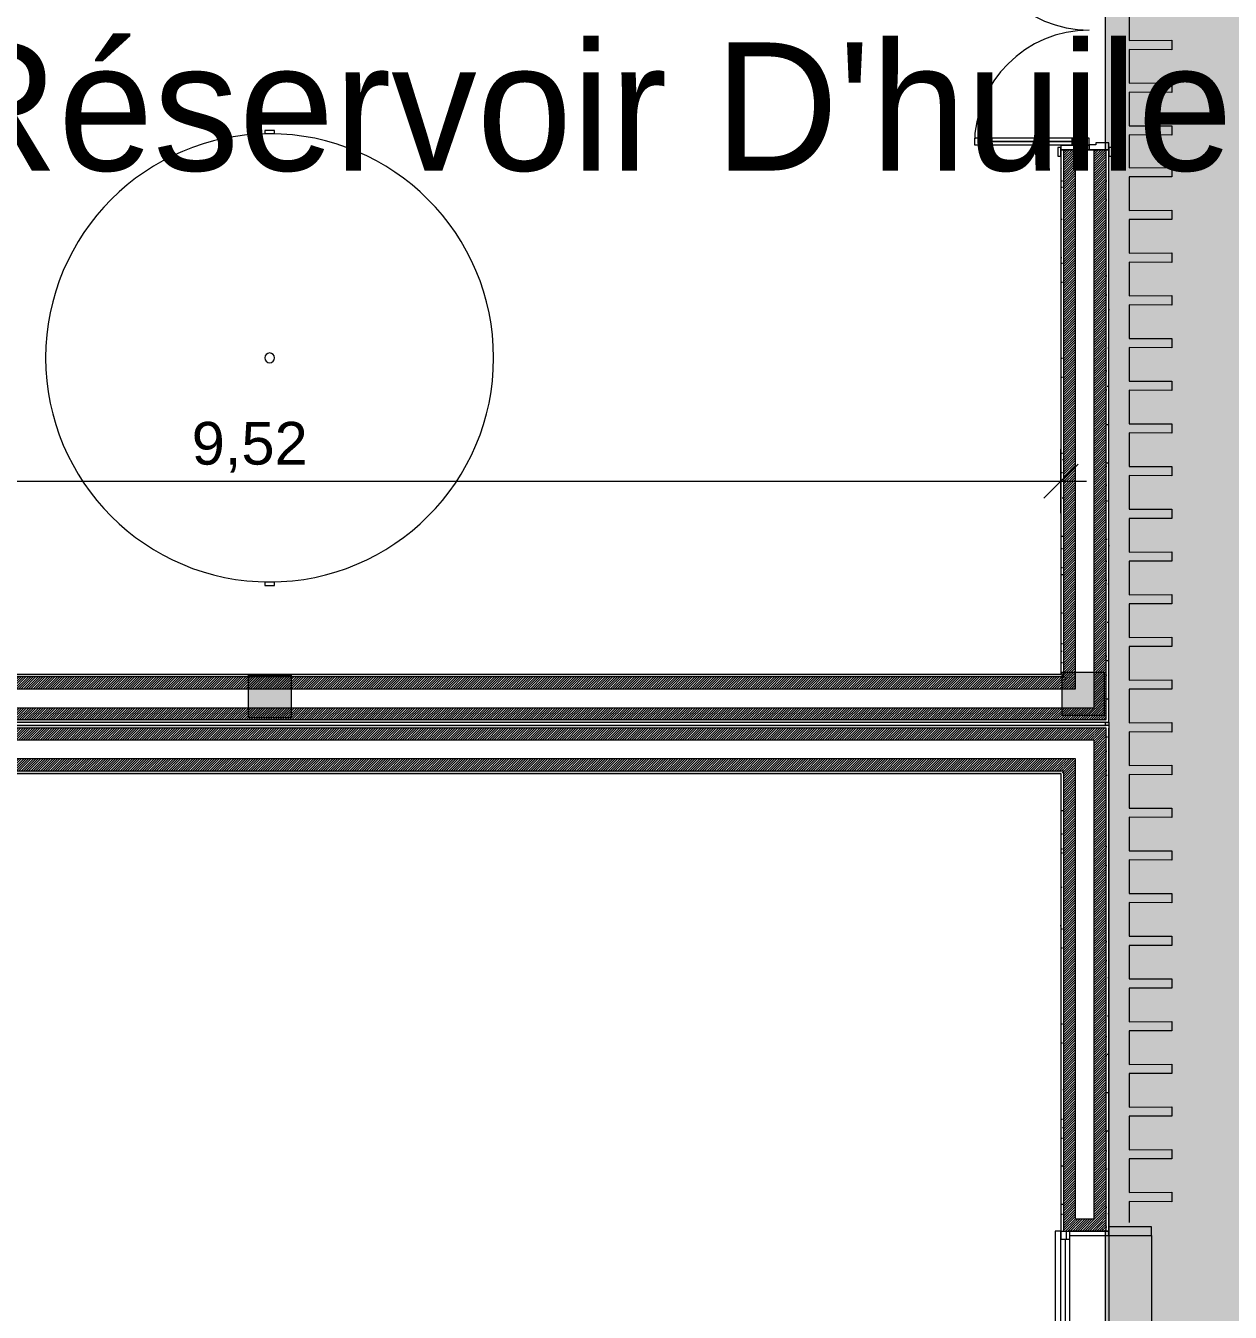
# Model space of a CAD drawing. Header units: millimetres. Extents: x -284281 to 1648660, y -821378 to -151356.
# Drawn here: x 189031 to 196087, y -234850 to -227318 of the extents above; entities that cross this region are included whole.
import ezdxf

# ---------------------------------------------------------------- set-up
doc = ezdxf.new("R2010")
doc.units = ezdxf.units.MM
doc.header["$MEASUREMENT"] = 0
doc.set_wipeout_variables(frame=1)
doc.linetypes.add('Traits', pattern=[282.222223, 141.111112, -141.111112])
doc.linetypes.add('Wipeout_Contour', pattern=[1000, 0, -1000])
for name, color, linetype in [('Cotations - 1_100', 7, 'Continuous'), ('Fenêtres ARCHICAD', 7, 'Continuous'), ('Hachure', 7, 'Continuous'), ('Nouveau_0', 7, 'Continuous'), ('Nouveau_Co-Structure', 7, 'Continuous'), ('Portes ARCHICAD', 7, 'Continuous'), ('Sols_ Dalles', 7, 'Continuous')]:
    doc.layers.add(name, color=color, linetype=linetype)
doc.styles.add('STYLE_GENERE_1', font='AGENCYR.TTF')
doc.styles.add('STYLE_GENERE_2', font='arial.ttf')
doc.dimstyles.new('STYLE_GENERE__1', dxfattribs={"dimtxt": 250, "dimasz": 190, "dimexe": 0.18, "dimexo": 0.0625, "dimgap": 0, "dimtad": 1, "dimtih": 1, "dimtoh": 1, "dimlfac": 0.001, "dimzin": 0, "dimdsep": 46, "dimtxsty": 'STYLE_GENERE_2', "dimblk": 'ARROWHEAD_6', "dimblk1": 'ARROWHEAD_6', "dimblk2": 'ARROWHEAD_6', "dimcen": 0.09, "dimse1": 1, "dimse2": 1, "dimclrd": 7, "dimclre": 7, "dimclrt": 7, "dimazin": 0, "dimtfac": 1, "dimtdec": 4, "dimtmove": 0, "dimatfit": 3, "dimfxl": 1, "dimtolj": 1, "dimtzin": 0, "dimarcsym": 0})
pattern_1 = [(45, (0, 175), (-55.68466, 55.68466), [0, -52.5, 0, -78.75]), (110, (175, 175), (74.000794, 26.934086), [0, -38.5, 0, -66.5])]
pattern_2 = [(45, (0, 0), (-7.0710678, 7.0710678), [])]

# ---------------------------------------------------------------- blocks, each defined once
blk = doc.blocks.new('Mur_9_1', base_point=(195375, -231395.6))
at = {"color": 254, "linetype": 'Wipeout_Contour', "lineweight": 0, "ltscale": 907382.488024}
blk.add_wipeout([(195095, -231115.6), (195110, -231130.6), (195110, -231115.6)], dxfattribs=at)
at = {"color": 254, "linetype": 'Wipeout_Contour', "lineweight": 0, "ltscale": 908502.800327}
blk.add_wipeout([(195360, -231380.6), (195375, -231395.6), (195375, -231380.6)], dxfattribs=at)
at = {"linetype": 'Continuous', "lineweight": 5, "true_color": 0x5f5f5f}
h = blk.add_hatch(dxfattribs=at)
h.set_pattern_fill('ENDUIT_0001', color=251, style=0, pattern_type=2)
h.set_pattern_definition(pattern_1)
h.paths.add_polyline_path([(195095, -231115.6), (195110, -231130.6), (195110, -231115.6)])
h = blk.add_hatch(dxfattribs=at)
h.set_pattern_fill('ENDUIT_0001', color=251, style=0, pattern_type=2)
h.set_pattern_definition(pattern_1)
h.paths.add_polyline_path([(195360, -231380.6), (195375, -231395.6), (195375, -231380.6)])
at = {"color": 254, "linetype": 'Wipeout_Contour', "lineweight": 0, "ltscale": 908319.8593}
blk.add_wipeout([(195290, -231310.6), (195360, -231380.6), (195360, -231310.6)], dxfattribs=at)
at = {"linetype": 'Continuous', "lineweight": 5, "true_color": 0x5f5f5f}
h = blk.add_hatch(dxfattribs=at)
h.set_pattern_fill('BRIQUES_TERRE_CUITE__INT_97', color=251, style=0, pattern_type=2)
h.set_pattern_definition(pattern_2)
h.paths.add_polyline_path([(195290, -231310.6), (195360, -231380.6), (195360, -231310.6)])
at = {"color": 254, "linetype": 'Wipeout_Contour', "lineweight": 0, "ltscale": 907936.999642}
blk.add_wipeout([(195180, -231200.6), (195290, -231310.6), (195290, -231200.6)], dxfattribs=at)
at = {"color": 254, "linetype": 'Wipeout_Contour', "lineweight": 0, "ltscale": 1198553.243984387}
blk.add_wipeout([(185311, -231395.6), (195360, -231395.6), (195360, -231380.6), (185311, -231380.6)], dxfattribs=at)
at = {"linetype": 'Continuous', "lineweight": 5, "true_color": 0x5f5f5f}
h = blk.add_hatch(dxfattribs=at)
h.set_pattern_fill('ENDUIT_0001', color=251, style=0, pattern_type=2)
h.set_pattern_definition(pattern_1)
h.paths.add_polyline_path([(185311, -231395.6), (195360, -231395.6), (195360, -231380.6), (185311, -231380.6)])
at = {"color": 254, "linetype": 'Wipeout_Contour', "lineweight": 0, "ltscale": 907558.889713}
blk.add_wipeout([(195110, -231130.6), (195180, -231200.6), (195180, -231130.6)], dxfattribs=at)
at = {"linetype": 'Continuous', "lineweight": 5, "true_color": 0x5f5f5f}
h = blk.add_hatch(dxfattribs=at)
h.set_pattern_fill('BRIQUES_TERRE_CUITE__INT_97', color=251, style=0, pattern_type=2)
h.set_pattern_definition(pattern_2)
h.paths.add_polyline_path([(195110, -231130.6), (195180, -231200.6), (195180, -231130.6)])
at = {"color": 254, "linetype": 'Wipeout_Contour', "lineweight": 0, "ltscale": 1198419.177412079}
blk.add_wipeout([(185381, -231380.6), (195290, -231380.6), (195290, -231310.6), (185381, -231310.6)], dxfattribs=at)
at = {"color": 254, "linetype": 'Wipeout_Contour', "lineweight": 0, "ltscale": 908505.993697}
blk.add_wipeout([(195360, -231395.6), (195375, -231395.6), (195360, -231380.6)], dxfattribs=at)
at = {"linetype": 'Continuous', "lineweight": 5, "true_color": 0x5f5f5f}
h = blk.add_hatch(dxfattribs=at)
h.set_pattern_fill('BRIQUES_TERRE_CUITE__INT_97', color=251, style=0, pattern_type=2)
h.set_pattern_definition(pattern_2)
h.paths.add_polyline_path([(185381, -231380.6), (195290, -231380.6), (195290, -231310.6), (185381, -231310.6)])
h = blk.add_hatch(dxfattribs=at)
h.set_pattern_fill('ENDUIT_0001', color=251, style=0, pattern_type=2)
h.set_pattern_definition(pattern_1)
h.paths.add_polyline_path([(195360, -231395.6), (195375, -231395.6), (195360, -231380.6)])
at = {"color": 254, "linetype": 'Wipeout_Contour', "lineweight": 0, "ltscale": 1197724.459748698}
blk.add_wipeout([(195095, -231115.6), (185576, -231115.6), (185576, -231130.6), (195095, -231130.6)], dxfattribs=at)
at = {"linetype": 'Continuous', "lineweight": 5, "true_color": 0x5f5f5f}
h = blk.add_hatch(dxfattribs=at)
h.set_pattern_fill('ENDUIT_0001', color=251, style=0, pattern_type=2)
h.set_pattern_definition(pattern_1)
h.paths.add_polyline_path([(195095, -231115.6), (185576, -231115.6), (185576, -231130.6), (195095, -231130.6)])
at = {"color": 254, "linetype": 'Wipeout_Contour', "lineweight": 0, "ltscale": 1198136.900638282}
blk.add_wipeout([(185491, -231310.6), (195180, -231310.6), (195180, -231200.6), (185491, -231200.6)], dxfattribs=at)
at = {"color": 254, "linetype": 'Wipeout_Contour', "lineweight": 0, "ltscale": 908329.596262}
blk.add_wipeout([(195290, -231380.6), (195360, -231380.6), (195290, -231310.6)], dxfattribs=at)
at = {"linetype": 'Continuous', "lineweight": 5, "true_color": 0x5f5f5f}
h = blk.add_hatch(dxfattribs=at)
h.set_pattern_fill('BRIQUES_TERRE_CUITE__INT_97', color=251, style=0, pattern_type=2)
h.set_pattern_definition(pattern_2)
h.paths.add_polyline_path([(195290, -231380.6), (195360, -231380.6), (195290, -231310.6)])
at = {"color": 7, "linetype": 'Continuous', "lineweight": 5}
for p, q in [((195360, -231380.6), (195360, -231310.6)), ((185381, -231380.6), (195290, -231380.6)), ((195290, -231380.6), (195360, -231380.6))]:
    blk.add_line(p, q, dxfattribs=at)
at = {"color": 7, "linetype": 'Continuous', "lineweight": 5, "flags": 128}
for points in [[(185311, -231395.6), (195375, -231395.6)], [(195375, -231395.6), (195375, -231380.6)]]:
    blk.add_lwpolyline(points, dxfattribs=at)
at = {"color": 254, "linetype": 'Wipeout_Contour', "lineweight": 0, "ltscale": 907385.683584}
blk.add_wipeout([(195095, -231130.6), (195110, -231130.6), (195095, -231115.6)], dxfattribs=at)
at = {"linetype": 'Continuous', "lineweight": 5, "true_color": 0x5f5f5f}
h = blk.add_hatch(dxfattribs=at)
h.set_pattern_fill('ENDUIT_0001', color=251, style=0, pattern_type=2)
h.set_pattern_definition(pattern_1)
h.paths.add_polyline_path([(195095, -231130.6), (195110, -231130.6), (195095, -231115.6)])
at = {"color": 254, "linetype": 'Wipeout_Contour', "lineweight": 0, "ltscale": 907951.500803}
blk.add_wipeout([(195180, -231310.6), (195290, -231310.6), (195180, -231200.6)], dxfattribs=at)
at = {"color": 7, "linetype": 'Continuous', "lineweight": 5}
for p, q in [((195290, -231310.6), (195290, -231200.6)), ((185491, -231310.6), (195180, -231310.6)), ((195180, -231310.6), (195290, -231310.6))]:
    blk.add_line(p, q, dxfattribs=at)
at = {"color": 254, "linetype": 'Wipeout_Contour', "lineweight": 0, "ltscale": 1197856.269206819}
blk.add_wipeout([(195110, -231130.6), (185561, -231130.6), (185561, -231200.6), (195110, -231200.6)], dxfattribs=at)
at = {"linetype": 'Continuous', "lineweight": 5, "true_color": 0x5f5f5f}
h = blk.add_hatch(dxfattribs=at)
h.set_pattern_fill('BRIQUES_TERRE_CUITE__INT_97', color=251, style=0, pattern_type=2)
h.set_pattern_definition(pattern_2)
h.paths.add_polyline_path([(195110, -231130.6), (185561, -231130.6), (185561, -231200.6), (195110, -231200.6)])
at = {"color": 254, "linetype": 'Wipeout_Contour', "lineweight": 0, "ltscale": 907568.633648}
blk.add_wipeout([(195110, -231200.6), (195180, -231200.6), (195110, -231130.6)], dxfattribs=at)
at = {"linetype": 'Continuous', "lineweight": 5, "true_color": 0x5f5f5f}
h = blk.add_hatch(dxfattribs=at)
h.set_pattern_fill('BRIQUES_TERRE_CUITE__INT_97', color=251, style=0, pattern_type=2)
h.set_pattern_definition(pattern_2)
h.paths.add_polyline_path([(195110, -231200.6), (195180, -231200.6), (195110, -231130.6)])
at = {"color": 7, "linetype": 'Continuous', "lineweight": 5}
for p, q in [((195110, -231130.6), (185576, -231130.6)), ((195110, -231130.6), (195110, -231115.6)), ((195180, -231200.6), (195180, -231130.6)), ((185561, -231200.6), (195110, -231200.6)), ((195110, -231200.6), (195180, -231200.6))]:
    blk.add_line(p, q, dxfattribs=at)
at = {"color": 7, "linetype": 'Continuous', "lineweight": 5, "flags": 128}
blk.add_lwpolyline([(195095, -231115.6), (185576, -231115.6)], dxfattribs=at)
blk = doc.blocks.new('Mur_11_1', base_point=(162860.7, -231415.6))
at = {"color": 254, "linetype": 'Wipeout_Contour', "lineweight": 0, "ltscale": 908595.255924}
blk.add_wipeout([(195360, -231430.6), (195375, -231430.6), (195375, -231415.6)], dxfattribs=at)
at = {"color": 254, "linetype": 'Wipeout_Contour', "lineweight": 0, "ltscale": 908690.590684}
blk.add_wipeout([(195095, -231695.6), (195110, -231695.6), (195110, -231680.6)], dxfattribs=at)
at = {"linetype": 'Continuous', "lineweight": 5, "true_color": 0x5f5f5f}
h = blk.add_hatch(dxfattribs=at)
h.set_pattern_fill('ENDUIT_0001', color=251, style=0, pattern_type=2)
h.set_pattern_definition(pattern_1)
h.paths.add_polyline_path([(195360, -231430.6), (195375, -231430.6), (195375, -231415.6)])
h = blk.add_hatch(dxfattribs=at)
h.set_pattern_fill('ENDUIT_0001', color=251, style=0, pattern_type=2)
h.set_pattern_definition(pattern_1)
h.paths.add_polyline_path([(195095, -231695.6), (195110, -231695.6), (195110, -231680.6)])
at = {"color": 254, "linetype": 'Wipeout_Contour', "lineweight": 0, "ltscale": 908649.212438}
blk.add_wipeout([(195290, -231500.6), (195360, -231500.6), (195360, -231430.6)], dxfattribs=at)
at = {"linetype": 'Continuous', "lineweight": 5, "true_color": 0x5f5f5f}
h = blk.add_hatch(dxfattribs=at)
h.set_pattern_fill('BRIQUES_TERRE_CUITE__INT_97', color=251, style=0, pattern_type=2)
h.set_pattern_definition(pattern_2)
h.paths.add_polyline_path([(195290, -231500.6), (195360, -231500.6), (195360, -231430.6)])
at = {"color": 254, "linetype": 'Wipeout_Contour', "lineweight": 0, "ltscale": 908573.998967}
blk.add_wipeout([(195360, -231415.6), (195360, -231430.6), (195375, -231415.6)], dxfattribs=at)
at = {"color": 254, "linetype": 'Wipeout_Contour', "lineweight": 0, "ltscale": 908709.70357}
blk.add_wipeout([(195180, -231610.6), (195290, -231610.6), (195290, -231500.6)], dxfattribs=at)
at = {"linetype": 'Continuous', "lineweight": 5, "true_color": 0x5f5f5f}
h = blk.add_hatch(dxfattribs=at)
h.set_pattern_fill('ENDUIT_0001', color=251, style=0, pattern_type=2)
h.set_pattern_definition(pattern_1)
h.paths.add_polyline_path([(195360, -231415.6), (195360, -231430.6), (195375, -231415.6)])
at = {"color": 254, "linetype": 'Wipeout_Contour', "lineweight": 0, "ltscale": 908713.965367}
blk.add_wipeout([(195110, -231680.6), (195180, -231680.6), (195180, -231610.6)], dxfattribs=at)
at = {"linetype": 'Continuous', "lineweight": 5, "true_color": 0x5f5f5f}
h = blk.add_hatch(dxfattribs=at)
h.set_pattern_fill('BRIQUES_TERRE_CUITE__INT_97', color=251, style=0, pattern_type=2)
h.set_pattern_definition(pattern_2)
h.paths.add_polyline_path([(195110, -231680.6), (195180, -231680.6), (195180, -231610.6)])
at = {"color": 254, "linetype": 'Wipeout_Contour', "lineweight": 0, "ltscale": 1188458.372454148}
blk.add_wipeout([(177034.7, -231430.6), (195360, -231430.6), (195360, -231415.6), (177034.7, -231415.6)], dxfattribs=at)
at = {"linetype": 'Continuous', "lineweight": 5, "true_color": 0x5f5f5f}
h = blk.add_hatch(dxfattribs=at)
h.set_pattern_fill('ENDUIT_0001', color=251, style=0, pattern_type=2)
h.set_pattern_definition(pattern_1)
h.paths.add_polyline_path([(177034.7, -231430.6), (195360, -231430.6), (195360, -231415.6), (177034.7, -231415.6)])
at = {"color": 254, "linetype": 'Wipeout_Contour', "lineweight": 0, "ltscale": 908669.334207}
blk.add_wipeout([(195095, -231695.6), (195110, -231680.6), (195095, -231680.6)], dxfattribs=at)
at = {"linetype": 'Continuous', "lineweight": 5, "true_color": 0x5f5f5f}
h = blk.add_hatch(dxfattribs=at)
h.set_pattern_fill('ENDUIT_0001', color=251, style=0, pattern_type=2)
h.set_pattern_definition(pattern_1)
h.paths.add_polyline_path([(195095, -231695.6), (195110, -231680.6), (195095, -231680.6)])
at = {"color": 254, "linetype": 'Wipeout_Contour', "lineweight": 0, "ltscale": 908550.451192}
blk.add_wipeout([(195290, -231500.6), (195360, -231430.6), (195290, -231430.6)], dxfattribs=at)
at = {"linetype": 'Continuous', "lineweight": 5, "true_color": 0x5f5f5f}
h = blk.add_hatch(dxfattribs=at)
h.set_pattern_fill('BRIQUES_TERRE_CUITE__INT_97', color=251, style=0, pattern_type=2)
h.set_pattern_definition(pattern_2)
h.paths.add_polyline_path([(195290, -231500.6), (195360, -231430.6), (195290, -231430.6)])
at = {"color": 7, "linetype": 'Continuous', "lineweight": 5}
blk.add_line((195360, -231500.6), (195360, -231430.6), dxfattribs=at)
at = {"color": 7, "linetype": 'Continuous', "lineweight": 5, "flags": 128}
blk.add_lwpolyline([(195375, -231415.6), (195375, -231430.6)], dxfattribs=at)
at = {"color": 254, "linetype": 'Wipeout_Contour', "lineweight": 0, "ltscale": 1188942.985097894}
blk.add_wipeout([(177034.7, -231680.6), (177034.7, -231695.6), (195095, -231695.6), (195095, -231680.6)], dxfattribs=at)
at = {"linetype": 'Continuous', "lineweight": 5, "true_color": 0x5f5f5f}
h = blk.add_hatch(dxfattribs=at)
h.set_pattern_fill('ENDUIT_0001', color=251, style=0, pattern_type=2)
h.set_pattern_definition(pattern_1)
h.paths.add_polyline_path([(177034.7, -231680.6), (177034.7, -231695.6), (195095, -231695.6), (195095, -231680.6)])
at = {"color": 254, "linetype": 'Wipeout_Contour', "lineweight": 0, "ltscale": 1188500.554110711}
blk.add_wipeout([(177034.7, -231500.6), (195290, -231500.6), (195290, -231430.6), (177034.7, -231430.6)], dxfattribs=at)
at = {"linetype": 'Continuous', "lineweight": 5, "true_color": 0x5f5f5f}
h = blk.add_hatch(dxfattribs=at)
h.set_pattern_fill('BRIQUES_TERRE_CUITE__INT_97', color=251, style=0, pattern_type=2)
h.set_pattern_definition(pattern_2)
h.paths.add_polyline_path([(177034.7, -231500.6), (195290, -231500.6), (195290, -231430.6), (177034.7, -231430.6)])
at = {"color": 7, "linetype": 'Continuous', "lineweight": 5}
for p, q in [((195290, -231430.6), (177034.7, -231430.6)), ((195360, -231430.6), (195290, -231430.6))]:
    blk.add_line(p, q, dxfattribs=at)
at = {"color": 7, "linetype": 'Continuous', "lineweight": 5, "flags": 128}
blk.add_lwpolyline([(195375, -231415.6), (177034.7, -231415.6)], dxfattribs=at)
at = {"color": 254, "linetype": 'Wipeout_Contour', "lineweight": 0, "ltscale": 908554.580435}
blk.add_wipeout([(195180, -231610.6), (195290, -231500.6), (195180, -231500.6)], dxfattribs=at)
at = {"color": 7, "linetype": 'Continuous', "lineweight": 5}
blk.add_line((195290, -231610.6), (195290, -231500.6), dxfattribs=at)
at = {"color": 254, "linetype": 'Wipeout_Contour', "lineweight": 0, "ltscale": 1188639.318006501}
blk.add_wipeout([(177034.7, -231610.6), (195180, -231610.6), (195180, -231500.6), (177034.7, -231500.6)], dxfattribs=at)
at = {"color": 7, "linetype": 'Continuous', "lineweight": 5}
for p, q in [((195180, -231500.6), (177034.7, -231500.6)), ((195290, -231500.6), (195180, -231500.6))]:
    blk.add_line(p, q, dxfattribs=at)
at = {"color": 254, "linetype": 'Wipeout_Contour', "lineweight": 0, "ltscale": 908615.209971}
blk.add_wipeout([(195110, -231680.6), (195180, -231610.6), (195110, -231610.6)], dxfattribs=at)
at = {"linetype": 'Continuous', "lineweight": 5, "true_color": 0x5f5f5f}
h = blk.add_hatch(dxfattribs=at)
h.set_pattern_fill('BRIQUES_TERRE_CUITE__INT_97', color=251, style=0, pattern_type=2)
h.set_pattern_definition(pattern_2)
h.paths.add_polyline_path([(195110, -231680.6), (195180, -231610.6), (195110, -231610.6)])
at = {"color": 7, "linetype": 'Continuous', "lineweight": 5}
blk.add_line((195180, -231680.6), (195180, -231610.6), dxfattribs=at)
at = {"color": 254, "linetype": 'Wipeout_Contour', "lineweight": 0, "ltscale": 1188829.760184013}
blk.add_wipeout([(177034.7, -231680.6), (195110, -231680.6), (195110, -231610.6), (177034.7, -231610.6)], dxfattribs=at)
at = {"linetype": 'Continuous', "lineweight": 5, "true_color": 0x5f5f5f}
h = blk.add_hatch(dxfattribs=at)
h.set_pattern_fill('BRIQUES_TERRE_CUITE__INT_97', color=251, style=0, pattern_type=2)
h.set_pattern_definition(pattern_2)
h.paths.add_polyline_path([(177034.7, -231680.6), (195110, -231680.6), (195110, -231610.6), (177034.7, -231610.6)])
at = {"color": 7, "linetype": 'Continuous', "lineweight": 5}
for p, q in [((195110, -231610.6), (177034.7, -231610.6)), ((195180, -231610.6), (195110, -231610.6)), ((177034.7, -231680.6), (195110, -231680.6)), ((195110, -231695.6), (195110, -231680.6))]:
    blk.add_line(p, q, dxfattribs=at)
at = {"color": 7, "linetype": 'Continuous', "lineweight": 5, "flags": 128}
blk.add_lwpolyline([(177034.7, -231695.6), (195095, -231695.6)], dxfattribs=at)
blk = doc.blocks.new('Fenêtre 25_2')
at = {"layer": 'Fenêtres ARCHICAD', "color": 7, "linetype": 'Continuous', "lineweight": 5}
for p, q in [((-775, 480), (-825, 480)), ((-825, 480), (-825, 230)), ((-775, 480), (775, 480)), ((-775, 230), (-775, 480)), ((825, 480), (775, 480)), ((775, 480), (775, 230)), ((825, 230), (825, 480)), ((-825, 230), (-775, 230)), ((-825, 230), (-800, 230)), ((-825, 230), (-800, 230)), ((-775, 230), (-800, 230)), ((-800, 230), (-800, 0)), ((-800, 215), (-800, 230)), ((-800, 215), (-800, 230)), ((-775, 0), (-775, 230)), ((800, 230), (775, 230)), ((775, 230), (775, 0)), ((775, 230), (825, 230)), ((800, 0), (800, 230)), ((800, 215), (800, 230)), ((800, 215), (800, 230)), ((800, 230), (825, 230)), ((800, 230), (825, 230)), ((-800, 145), (-800, 215)), ((-800, 145), (-800, 215)), ((-800, 145), (-800, 215)), ((-800, 145), (-800, 215)), ((800, 145), (800, 215)), ((800, 145), (800, 215)), ((800, 145), (800, 215)), ((800, 145), (800, 215)), ((-800, 35), (-800, 145)), ((-800, 35), (-800, 145)), ((-800, 35), (-800, 145)), ((-800, 35), (-800, 145)), ((800, 35), (800, 145)), ((800, 35), (800, 145)), ((800, 35), (800, 145)), ((800, 35), (800, 145)), ((-800, 0), (-800, 35)), ((-800, 0), (-800, 35)), ((-800, 0), (-775, 0)), ((-800, -35), (-800, 0)), ((-800, -35), (-800, 0)), ((775, 0), (800, 0)), ((800, 0), (800, 35)), ((800, 0), (800, 35)), ((800, -35), (800, 0)), ((800, -35), (800, 0)), ((-800, -20), (800, -20)), ((-800, -50), (-800, -35)), ((-800, -50), (-800, -35)), ((-800, -50), (-800, -83.3)), ((800, -50), (800, -35)), ((800, -50), (800, -35)), ((800, -83.3), (800, -50)), ((-800, -83.3), (800, -83.3))]:
    blk.add_line(p, q, dxfattribs=at)
at = {"layer": 'Fenêtres ARCHICAD', "color": 7, "linetype": 'Traits', "lineweight": 5}
blk.add_line((-800, -50), (800, -50), dxfattribs=at)
at = {"color": 254, "linetype": 'Wipeout_Contour', "lineweight": 0, "ltscale": 3003.33026}
blk.add_wipeout([(-750, 0), (-750, -50), (750, -50), (750, 0)], dxfattribs=at).dxf.layer = 'Fenêtres ARCHICAD'
at = {"layer": 'Fenêtres ARCHICAD', "color": 7, "linetype": 'Continuous', "lineweight": 5}
for p, q in [((-800, 0), (-750, 0)), ((-750, 0), (-750, -50)), ((-750, 0), (750, 0)), ((750, -50), (750, 0)), ((750, 0), (800, 0)), ((-750, -50), (-800, -50)), ((-750, -25), (750, -25)), ((750, -50), (-750, -50)), ((800, -50), (750, -50))]:
    blk.add_line(p, q, dxfattribs=at)
blk = doc.blocks.new('Mur_12_1', base_point=(195375, -231415.6))
at = {"color": 254, "linetype": 'Wipeout_Contour', "lineweight": 0, "ltscale": 1215980.976614385}
blk.add_wipeout([(195360, -231430.6), (195360, -234375.1), (195375, -234375.1), (195375, -231430.6)], dxfattribs=at)
at = {"color": 254, "linetype": 'Wipeout_Contour', "lineweight": 0, "ltscale": 1215705.326770625}
blk.add_wipeout([(195095, -231695.6), (195095, -234375.1), (195110, -234375.1), (195110, -231695.6)], dxfattribs=at)
at = {"linetype": 'Continuous', "lineweight": 5, "true_color": 0x5f5f5f}
h = blk.add_hatch(dxfattribs=at)
h.set_pattern_fill('ENDUIT_0001', color=251, style=0, pattern_type=2)
h.set_pattern_definition(pattern_1)
h.paths.add_polyline_path([(195360, -231430.6), (195360, -234375.1), (195375, -234375.1), (195375, -231430.6)])
h = blk.add_hatch(dxfattribs=at)
h.set_pattern_fill('ENDUIT_0001', color=251, style=0, pattern_type=2)
h.set_pattern_definition(pattern_1)
h.paths.add_polyline_path([(195095, -231695.6), (195095, -234375.1), (195110, -234375.1), (195110, -231695.6)])
at = {"color": 254, "linetype": 'Wipeout_Contour', "lineweight": 0, "ltscale": 1215924.934702766}
blk.add_wipeout([(195290, -234305.1), (195360, -234375.1), (195360, -231500.6), (195290, -231500.6)], dxfattribs=at)
at = {"linetype": 'Continuous', "lineweight": 5, "true_color": 0x5f5f5f}
h = blk.add_hatch(dxfattribs=at)
h.set_pattern_fill('BRIQUES_TERRE_CUITE__INT_97', color=251, style=0, pattern_type=2)
h.set_pattern_definition(pattern_2)
h.paths.add_polyline_path([(195290, -234305.1), (195360, -234375.1), (195360, -231500.6), (195290, -231500.6)])
at = {"color": 7, "linetype": 'Continuous', "lineweight": 5}
blk.add_line((195360, -231500.6), (195360, -231430.6), dxfattribs=at)
at = {"color": 254, "linetype": 'Wipeout_Contour', "lineweight": 0, "ltscale": 1215808.085413691}
blk.add_wipeout([(195290, -231610.6), (195180, -231610.6), (195180, -234305.1), (195290, -234305.1)], dxfattribs=at)
at = {"color": 7, "linetype": 'Continuous', "lineweight": 5}
blk.add_line((195290, -231610.6), (195290, -231500.6), dxfattribs=at)
at = {"color": 254, "linetype": 'Wipeout_Contour', "lineweight": 0, "ltscale": 1215791.524074865}
blk.add_wipeout([(195180, -231680.6), (195110, -231680.6), (195110, -234375.1), (195180, -234375.1)], dxfattribs=at)
at = {"linetype": 'Continuous', "lineweight": 5, "true_color": 0x5f5f5f}
h = blk.add_hatch(dxfattribs=at)
h.set_pattern_fill('BRIQUES_TERRE_CUITE__INT_97', color=251, style=0, pattern_type=2)
h.set_pattern_definition(pattern_2)
h.paths.add_polyline_path([(195180, -231680.6), (195110, -231680.6), (195110, -234375.1), (195180, -234375.1)])
at = {"color": 7, "linetype": 'Continuous', "lineweight": 5}
for p, q in [((195180, -231680.6), (195180, -231610.6)), ((195110, -231695.6), (195110, -231680.6)), ((195110, -231695.6), (195110, -234375.1)), ((195095, -234375.1), (195110, -234375.1))]:
    blk.add_line(p, q, dxfattribs=at)
at = {"color": 7, "linetype": 'Continuous', "lineweight": 5, "flags": 128}
blk.add_lwpolyline([(195095, -231695.6), (195095, -234375.1)], dxfattribs=at)
at = {"color": 254, "linetype": 'Wipeout_Contour', "lineweight": 0, "ltscale": 1220091.077606092}
blk.add_wipeout([(195290, -234305.1), (195180, -234305.1), (195180, -234375.1), (195360, -234375.1)], dxfattribs=at)
at = {"linetype": 'Continuous', "lineweight": 5, "true_color": 0x5f5f5f}
h = blk.add_hatch(dxfattribs=at)
h.set_pattern_fill('BRIQUES_TERRE_CUITE__INT_97', color=251, style=0, pattern_type=2)
h.set_pattern_definition(pattern_2)
h.paths.add_polyline_path([(195290, -234305.1), (195180, -234305.1), (195180, -234375.1), (195360, -234375.1)])
at = {"color": 7, "linetype": 'Continuous', "lineweight": 5}
for p, q in [((195360, -234375.1), (195360, -231500.6)), ((195290, -234305.1), (195290, -231610.6)), ((195180, -234305.1), (195180, -231680.6)), ((195290, -234305.1), (195180, -234305.1)), ((195110, -234375.1), (195145, -234375.1)), ((195145, -234375.1), (195180, -234375.1)), ((195180, -234375.1), (195290, -234375.1)), ((195180, -234375.1), (195290, -234375.1)), ((195290, -234375.1), (195360, -234375.1)), ((195290, -234375.1), (195360, -234375.1)), ((195360, -234375.1), (195375, -234375.1)), ((195375, -234350.1), (195375, -234375.1))]:
    blk.add_line(p, q, dxfattribs=at)
at = {"color": 7, "linetype": 'Continuous', "lineweight": 5, "flags": 128}
blk.add_lwpolyline([(195375, -234375.1), (195375, -231430.6)], dxfattribs=at)
at = {"layer": 'Fenêtres ARCHICAD', "color": 7, "linetype": 'Continuous', "lineweight": 5, "zscale": 1000, "rotation": 269.9999999999999}
blk.add_blockref('Fenêtre 25_2', (195145, -235175.1), dxfattribs=at)
blk = doc.blocks.new('Porte double 25_2')
at = {"layer": 'Portes ARCHICAD', "color": 7, "linetype": 'Continuous', "lineweight": 5}
for p, q in [((-672, 672), (-672, 572)), ((-632, 672), (-672, 672)), ((-632, 572), (-632, 672)), ((632, 572), (632, 672)), ((632, 672), (672, 672)), ((672, 672), (672, 572)), ((-672, 572), (-632, 572)), ((-652, 572), (-652, 100)), ((672, 572), (632, 572)), ((652, 572), (652, 100)), ((-687, 184), (-737, 184)), ((-737, 184), (-737, 165)), ((-737, 165), (-687, 165)), ((-700, 165), (-737, 165)), ((-700, 165), (-737, 165)), ((-675, 165), (-700, 165)), ((-700, 165), (-700, 0)), ((-700, 150), (-700, 165)), ((-700, 150), (-700, 165)), ((-687, 165), (-687, 184)), ((-675, 0), (-675, 165)), ((700, 165), (675, 165)), ((675, 165), (675, 0)), ((737, 184), (687, 184)), ((687, 184), (687, 165)), ((687, 165), (737, 165)), ((700, 0), (700, 165)), ((700, 150), (700, 165)), ((700, 150), (700, 165)), ((700, 165), (737, 165)), ((700, 165), (737, 165)), ((737, 165), (737, 184)), ((-700, 80), (-700, 150)), ((-700, 80), (-700, 150)), ((-700, 0), (-700, 80)), ((-700, 0), (-700, 80)), ((-632, 100), (-672, 100)), ((-672, 100), (-672, 0)), ((-632, 0), (-632, 100)), ((632, 0), (632, 100)), ((632, 100), (672, 100)), ((672, 100), (672, 0)), ((700, 80), (700, 150)), ((700, 80), (700, 150)), ((700, 0), (700, 80)), ((700, 0), (700, 80)), ((-700, 0), (-675, 0)), ((-672, 0), (-700, 0)), ((-700, 0), (-700, -115)), ((-700, -30), (-700, 0)), ((-700, -30), (-700, 0)), ((-672, -40), (-672, 0)), ((-672, 0), (-632, 0)), ((672, 0), (632, 0)), ((700, 0), (672, 0)), ((672, 0), (672, -40)), ((675, 0), (700, 0)), ((700, -115), (700, 0)), ((700, -30), (700, 0)), ((700, -30), (700, 0)), ((-700, -100), (-700, -30)), ((-700, -100), (-700, -30)), ((-660, -40), (-672, -40)), ((-660, -115), (-660, -40)), ((672, -40), (660, -40)), ((660, -40), (660, -115)), ((700, -100), (700, -30)), ((700, -100), (700, -30)), ((-687, -115), (-737, -115)), ((-737, -115), (-737, -134)), ((-700, -115), (-737, -115)), ((-700, -115), (-737, -115)), ((-737, -134), (-687, -134)), ((-700, -115), (-700, -100)), ((-700, -115), (-700, -100)), ((-700, -115), (-660, -115)), ((-687, -134), (-687, -115)), ((660, -115), (700, -115)), ((737, -115), (687, -115)), ((687, -115), (687, -134)), ((687, -134), (737, -134)), ((700, -115), (700, -100)), ((700, -115), (700, -100)), ((700, -115), (737, -115)), ((700, -115), (737, -115)), ((737, -134), (737, -115))]:
    blk.add_line(p, q, dxfattribs=at)
at = {"layer": 'Portes ARCHICAD', "color": 7, "linetype": 'Continuous', "lineweight": 5, "flags": 128}
for points in [[(-672, 572), (-672, 100), (-652, 100), (-652, 572)], [(-652, 572), (-652, 100), (-632, 100), (-632, 572)], [(652, 572), (652, 100), (632, 100), (632, 572)], [(672, 572), (672, 100), (652, 100), (652, 572)]]:
    blk.add_lwpolyline(points, close=True, dxfattribs=at)
at = {"layer": 'Portes ARCHICAD', "color": 7, "linetype": 'Continuous', "lineweight": 5}
for centre, start, end in [((-672, 0), 0, 90), ((672, 0), 90, 180)]:
    blk.add_arc(centre, 672, start, end, dxfattribs=at)
blk = doc.blocks.new('Mur_27_1', base_point=(195375, -223895.6))
at = {"color": 254, "linetype": 'Wipeout_Contour', "lineweight": 0, "ltscale": 1192771.421391985}
blk.add_wipeout([(195360, -226643.3), (195375, -226643.3), (195375, -223910.6), (195360, -223910.6)], dxfattribs=at)
at = {"color": 254, "linetype": 'Wipeout_Contour', "lineweight": 0, "ltscale": 1192476.890932277}
blk.add_wipeout([(195095, -224175.6), (195095, -226643.3), (195110, -226643.3), (195110, -224175.6)], dxfattribs=at)
at = {"color": 254, "linetype": 'Wipeout_Contour', "lineweight": 0, "ltscale": 1205140.404946146}
blk.add_wipeout([(195095, -231115.6), (195110, -231115.6), (195110, -228043.3), (195095, -228043.3)], dxfattribs=at)
at = {"color": 254, "linetype": 'Wipeout_Contour', "lineweight": 0, "ltscale": 1206231.965006511}
blk.add_wipeout([(195360, -228043.3), (195360, -231380.6), (195375, -231380.6), (195375, -228043.3)], dxfattribs=at)
at = {"linetype": 'Continuous', "lineweight": 5, "true_color": 0x5f5f5f}
h = blk.add_hatch(dxfattribs=at)
h.set_pattern_fill('ENDUIT_0001', color=251, style=0, pattern_type=2)
h.set_pattern_definition(pattern_1)
h.paths.add_polyline_path([(195360, -226643.3), (195375, -226643.3), (195375, -223910.6), (195360, -223910.6)])
h = blk.add_hatch(dxfattribs=at)
h.set_pattern_fill('ENDUIT_0001', color=251, style=0, pattern_type=2)
h.set_pattern_definition(pattern_1)
h.paths.add_polyline_path([(195095, -224175.6), (195095, -226643.3), (195110, -226643.3), (195110, -224175.6)])
h = blk.add_hatch(dxfattribs=at)
h.set_pattern_fill('ENDUIT_0001', color=251, style=0, pattern_type=2)
h.set_pattern_definition(pattern_1)
h.paths.add_polyline_path([(195095, -231115.6), (195110, -231115.6), (195110, -228043.3), (195095, -228043.3)])
h = blk.add_hatch(dxfattribs=at)
h.set_pattern_fill('ENDUIT_0001', color=251, style=0, pattern_type=2)
h.set_pattern_definition(pattern_1)
h.paths.add_polyline_path([(195360, -228043.3), (195360, -231380.6), (195375, -231380.6), (195375, -228043.3)])
at = {"color": 254, "linetype": 'Wipeout_Contour', "lineweight": 0, "ltscale": 1192765.559430026}
blk.add_wipeout([(195290, -226643.3), (195360, -226643.3), (195360, -223980.6), (195290, -223980.6)], dxfattribs=at)
at = {"color": 254, "linetype": 'Wipeout_Contour', "lineweight": 0, "ltscale": 1206014.866501617}
blk.add_wipeout([(195290, -228043.3), (195290, -231310.6), (195360, -231310.6), (195360, -228043.3)], dxfattribs=at)
at = {"linetype": 'Continuous', "lineweight": 5, "true_color": 0x5f5f5f}
h = blk.add_hatch(dxfattribs=at)
h.set_pattern_fill('BRIQUES_TERRE_CUITE__INT_97', color=251, style=0, pattern_type=2)
h.set_pattern_definition(pattern_2)
h.paths.add_polyline_path([(195290, -226643.3), (195360, -226643.3), (195360, -223980.6), (195290, -223980.6)])
h = blk.add_hatch(dxfattribs=at)
h.set_pattern_fill('BRIQUES_TERRE_CUITE__INT_97', color=251, style=0, pattern_type=2)
h.set_pattern_definition(pattern_2)
h.paths.add_polyline_path([(195290, -228043.3), (195290, -231310.6), (195360, -231310.6), (195360, -228043.3)])
at = {"color": 7, "linetype": 'Continuous', "lineweight": 5}
for p, q in [((195360, -223980.6), (195360, -223910.6)), ((195360, -226643.3), (195360, -223980.6)), ((195375, -226643.3), (195360, -226643.3)), ((195375, -226643.3), (195375, -226606.3)), ((195360, -231310.6), (195360, -228043.3)), ((195375, -228043.3), (195360, -228043.3)), ((195375, -228043.3), (195375, -228080.3)), ((195360, -231380.6), (195360, -231310.6))]:
    blk.add_line(p, q, dxfattribs=at)
at = {"color": 7, "linetype": 'Continuous', "lineweight": 5, "flags": 128}
for points in [[(195375, -226643.3), (195375, -223910.6)], [(195375, -231380.6), (195375, -228043.3)]]:
    blk.add_lwpolyline(points, dxfattribs=at)
at = {"color": 254, "linetype": 'Wipeout_Contour', "lineweight": 0, "ltscale": 1192695.641461691}
blk.add_wipeout([(195180, -226643.3), (195290, -226643.3), (195290, -224090.6), (195180, -224090.6)], dxfattribs=at)
at = {"color": 254, "linetype": 'Wipeout_Contour', "lineweight": 0, "ltscale": 1205613.575962717}
blk.add_wipeout([(195180, -228043.3), (195180, -231200.6), (195290, -231200.6), (195290, -228043.3)], dxfattribs=at)
at = {"color": 7, "linetype": 'Continuous', "lineweight": 5}
for p, q in [((195290, -224090.6), (195290, -223980.6)), ((195290, -226643.3), (195290, -224090.6)), ((195290, -226643.3), (195260, -226643.3)), ((195360, -226643.3), (195290, -226643.3)), ((195290, -228043.3), (195260, -228043.3)), ((195290, -231200.6), (195290, -228043.3)), ((195360, -228043.3), (195290, -228043.3)), ((195290, -231310.6), (195290, -231200.6))]:
    blk.add_line(p, q, dxfattribs=at)
at = {"color": 254, "linetype": 'Wipeout_Contour', "lineweight": 0, "ltscale": 1192565.531746379}
blk.add_wipeout([(195110, -226643.3), (195180, -226643.3), (195180, -224160.6), (195110, -224160.6)], dxfattribs=at)
at = {"color": 254, "linetype": 'Wipeout_Contour', "lineweight": 0, "ltscale": 1205273.426956547}
blk.add_wipeout([(195110, -228043.3), (195110, -231130.6), (195180, -231130.6), (195180, -228043.3)], dxfattribs=at)
at = {"linetype": 'Continuous', "lineweight": 5, "true_color": 0x5f5f5f}
h = blk.add_hatch(dxfattribs=at)
h.set_pattern_fill('BRIQUES_TERRE_CUITE__INT_97', color=251, style=0, pattern_type=2)
h.set_pattern_definition(pattern_2)
h.paths.add_polyline_path([(195110, -226643.3), (195180, -226643.3), (195180, -224160.6), (195110, -224160.6)])
h = blk.add_hatch(dxfattribs=at)
h.set_pattern_fill('BRIQUES_TERRE_CUITE__INT_97', color=251, style=0, pattern_type=2)
h.set_pattern_definition(pattern_2)
h.paths.add_polyline_path([(195110, -228043.3), (195110, -231130.6), (195180, -231130.6), (195180, -228043.3)])
at = {"color": 7, "linetype": 'Continuous', "lineweight": 5}
for p, q in [((195180, -224160.6), (195180, -224090.6)), ((195110, -224175.6), (195110, -224160.6)), ((195110, -224175.6), (195110, -226643.3)), ((195180, -226643.3), (195180, -224160.6)), ((195095, -226643.3), (195095, -226606.3)), ((195110, -226643.3), (195095, -226643.3)), ((195180, -226643.3), (195110, -226643.3)), ((195260, -226643.3), (195180, -226643.3)), ((195095, -228043.3), (195095, -228080.3)), ((195110, -228043.3), (195095, -228043.3)), ((195110, -228043.3), (195110, -231115.6)), ((195180, -228043.3), (195110, -228043.3)), ((195180, -231130.6), (195180, -228043.3)), ((195260, -228043.3), (195180, -228043.3)), ((195110, -231130.6), (195110, -231115.6)), ((195180, -231200.6), (195180, -231130.6))]:
    blk.add_line(p, q, dxfattribs=at)
at = {"color": 7, "linetype": 'Continuous', "lineweight": 5, "flags": 128}
for points in [[(195095, -224175.6), (195095, -226643.3)], [(195095, -228043.3), (195095, -231115.6)]]:
    blk.add_lwpolyline(points, dxfattribs=at)
at = {"layer": 'Portes ARCHICAD', "color": 7, "linetype": 'Continuous', "lineweight": 5, "zscale": 1000, "rotation": 90}
blk.add_blockref('Porte double 25_2', (195260, -227343.3), dxfattribs=at)
blk = doc.blocks.new('Tôle profilée 25_14')
at = {"color": 7, "linetype": 'Continuous', "lineweight": 5}
for p, q in [((-250, 6177.5), (-250, 6150)), ((0, 6176.5), (-250, 6177.5)), ((0, 6245.1), (0, 6176.5)), ((-250, 6150), (-250, 6122.5)), ((-250, 6122.5), (0, 6123.5)), ((0, 6123.5), (0, 5926.5)), ((-250, 5927.5), (-250, 5900)), ((0, 5926.5), (-250, 5927.5)), ((-250, 5900), (-250, 5872.5)), ((-250, 5872.5), (0, 5873.5)), ((0, 5873.5), (0, 5676.5)), ((-250, 5677.5), (-250, 5650)), ((0, 5676.5), (-250, 5677.5)), ((-250, 5650), (-250, 5622.5)), ((-250, 5622.5), (0, 5623.5)), ((0, 5623.5), (0, 5426.5)), ((-250, 5427.5), (-250, 5400)), ((0, 5426.5), (-250, 5427.5)), ((-250, 5400), (-250, 5372.5)), ((-250, 5372.5), (0, 5373.5)), ((0, 5373.5), (0, 5176.5)), ((-250, 5177.5), (-250, 5150)), ((0, 5176.5), (-250, 5177.5)), ((-250, 5150), (-250, 5122.5)), ((-250, 5122.5), (0, 5123.5)), ((0, 5123.5), (0, 4926.5)), ((-250, 4927.5), (-250, 4900)), ((0, 4926.5), (-250, 4927.5)), ((-250, 4900), (-250, 4872.5)), ((-250, 4872.5), (0, 4873.5)), ((0, 4873.5), (0, 4676.5)), ((-250, 4677.5), (-250, 4650)), ((0, 4676.5), (-250, 4677.5)), ((-250, 4650), (-250, 4622.5)), ((-250, 4622.5), (0, 4623.5)), ((0, 4623.5), (0, 4426.5)), ((-250, 4427.5), (-250, 4400)), ((0, 4426.5), (-250, 4427.5)), ((-250, 4400), (-250, 4372.5)), ((-250, 4372.5), (0, 4373.5)), ((0, 4373.5), (0, 4176.5)), ((-250, 4177.5), (-250, 4150)), ((0, 4176.5), (-250, 4177.5)), ((-250, 4150), (-250, 4122.5)), ((-250, 4122.5), (0, 4123.5)), ((0, 4123.5), (0, 3926.5)), ((-250, 3927.5), (-250, 3900)), ((0, 3926.5), (-250, 3927.5)), ((-250, 3900), (-250, 3872.5)), ((-250, 3872.5), (0, 3873.5)), ((0, 3873.5), (0, 3676.5)), ((-250, 3677.5), (-250, 3650)), ((0, 3676.5), (-250, 3677.5)), ((-250, 3650), (-250, 3622.5)), ((-250, 3622.5), (0, 3623.5)), ((0, 3623.5), (0, 3426.5)), ((-250, 3427.5), (-250, 3400)), ((0, 3426.5), (-250, 3427.5)), ((-250, 3400), (-250, 3372.5)), ((-250, 3372.5), (0, 3373.5)), ((0, 3373.5), (0, 3176.5)), ((-250, 3177.5), (-250, 3150)), ((0, 3176.5), (-250, 3177.5)), ((-250, 3150), (-250, 3122.5)), ((-250, 3122.5), (0, 3123.5)), ((0, 3123.5), (0, 2926.5)), ((-250, 2927.5), (-250, 2900)), ((0, 2926.5), (-250, 2927.5)), ((-250, 2900), (-250, 2872.5)), ((-250, 2872.5), (0, 2873.5)), ((0, 2873.5), (0, 2676.5)), ((-250, 2677.5), (-250, 2650)), ((0, 2676.5), (-250, 2677.5)), ((-250, 2650), (-250, 2622.5)), ((-250, 2622.5), (0, 2623.5)), ((0, 2623.5), (0, 2426.5)), ((-250, 2427.5), (-250, 2400)), ((0, 2426.5), (-250, 2427.5)), ((-250, 2400), (-250, 2372.5)), ((-250, 2372.5), (0, 2373.5)), ((0, 2373.5), (0, 2176.5)), ((-250, 2177.5), (-250, 2150)), ((0, 2176.5), (-250, 2177.5)), ((-250, 2150), (-250, 2122.5)), ((-250, 2122.5), (0, 2123.5)), ((0, 2123.5), (0, 1926.5)), ((-250, 1927.5), (-250, 1900)), ((0, 1926.5), (-250, 1927.5)), ((-250, 1900), (-250, 1872.5)), ((-250, 1872.5), (0, 1873.5)), ((0, 1873.5), (0, 1676.5)), ((-250, 1677.5), (-250, 1650)), ((0, 1676.5), (-250, 1677.5)), ((-250, 1650), (-250, 1622.5)), ((-250, 1622.5), (0, 1623.5)), ((0, 1623.5), (0, 1426.5)), ((-250, 1427.5), (-250, 1400)), ((0, 1426.5), (-250, 1427.5)), ((-250, 1400), (-250, 1372.5)), ((-250, 1372.5), (0, 1373.5)), ((0, 1373.5), (0, 1176.5)), ((-250, 1177.5), (-250, 1150)), ((0, 1176.5), (-250, 1177.5)), ((-250, 1150), (-250, 1122.5)), ((-250, 1122.5), (0, 1123.5)), ((0, 1123.5), (0, 926.5)), ((-250, 927.5), (-250, 900)), ((0, 926.5), (-250, 927.5)), ((-250, 900), (-250, 872.5)), ((-250, 872.5), (0, 873.5)), ((0, 873.5), (0, 676.5)), ((-250, 677.5), (-250, 650)), ((0, 676.5), (-250, 677.5)), ((-250, 650), (-250, 622.5)), ((-250, 622.5), (0, 623.5)), ((0, 623.5), (0, 426.5)), ((-250, 427.5), (-250, 400)), ((0, 426.5), (-250, 427.5)), ((-250, 400), (-250, 372.5)), ((-250, 372.5), (0, 373.5)), ((0, 373.5), (0, 176.5)), ((-250, 177.5), (-250, 150)), ((0, 176.5), (-250, 177.5)), ((-250, 150), (-250, 122.5)), ((-250, 122.5), (0, 123.5)), ((0, 123.5), (0, 0))]:
    blk.add_line(p, q, dxfattribs=at)
blk = doc.blocks.new('Tôle profilée 25_41')
at = {"color": 7, "linetype": 'Continuous', "lineweight": 5}
for p, q in [((0, 1474), (0, 1426.5)), ((-250, 1427.5), (-250, 1400)), ((0, 1426.5), (-250, 1427.5)), ((-250, 1400), (-250, 1372.5)), ((-250, 1372.5), (0, 1373.5)), ((0, 1373.5), (0, 1176.5)), ((-250, 1177.5), (-250, 1150)), ((0, 1176.5), (-250, 1177.5)), ((-250, 1150), (-250, 1122.5)), ((-250, 1122.5), (0, 1123.5)), ((0, 1123.5), (0, 926.5)), ((-250, 927.5), (-250, 900)), ((0, 926.5), (-250, 927.5)), ((-250, 900), (-250, 872.5)), ((-250, 872.5), (0, 873.5)), ((0, 873.5), (0, 676.5)), ((-250, 677.5), (-250, 650)), ((0, 676.5), (-250, 677.5)), ((-250, 650), (-250, 622.5)), ((-250, 622.5), (0, 623.5)), ((0, 623.5), (0, 426.5)), ((-250, 427.5), (-250, 400)), ((0, 426.5), (-250, 427.5)), ((-250, 400), (-250, 372.5)), ((-250, 372.5), (0, 373.5)), ((0, 373.5), (0, 176.5)), ((-250, 177.5), (-250, 150)), ((0, 176.5), (-250, 177.5)), ((-250, 150), (-250, 122.5)), ((-250, 122.5), (0, 123.5)), ((0, 123.5), (0, 0))]:
    blk.add_line(p, q, dxfattribs=at)
blk = doc.blocks.new('Réservoir de stockage vertical 25')
at = {"color": 7, "linetype": 'Continuous', "lineweight": 5}
for p, q in [((-1312, 28.5), (-1332, 28.5)), ((-1332, 28.5), (-1332, -28.5)), ((-1312, 28.5), (-1332, 28.5)), ((-1332, 28.5), (-1332, -28.5)), ((-1311.6, 28.5), (-1312, 28.5)), ((-1311.6, 28.5), (-1312, 28.5)), ((1311.6, 28.5), (1312, 28.5)), ((1311.6, 28.5), (1312, 28.5)), ((1332, 28.5), (1312, 28.5)), ((1332, 28.5), (1312, 28.5)), ((1332, -28.5), (1332, 28.5)), ((1332, -28.5), (1332, 28.5)), ((-1332, -28.5), (-1312, -28.5)), ((-1332, -28.5), (-1312, -28.5)), ((-1311.6, -28.5), (-1312, -28.5)), ((-1311.6, -28.5), (-1312, -28.5)), ((1311.6, -28.5), (1312, -28.5)), ((1311.6, -28.5), (1312, -28.5)), ((1312, -28.5), (1332, -28.5)), ((1312, -28.5), (1332, -28.5))]:
    blk.add_line(p, q, dxfattribs=at)
at = {"color": 7, "linetype": 'Continuous', "lineweight": 5, "flags": 128}
for points in [[(1312, 0, 1), (-1312, 0, 1)], [(0, -28.5, 1), (0, 28.5, 1)]]:
    blk.add_lwpolyline(points, format="xyb", close=True, dxfattribs=at)
at = {"color": 7, "linetype": 'Continuous', "lineweight": 5}
for start, end in [(178.75525, 180), (178.75525, 180), (180, 181.24475), (180, 181.24475), (0, 1.24475), (0, 1.24475), (358.75525, 0), (358.75525, 0)]:
    blk.add_arc((0, 0), 1312, start, end, dxfattribs=at)
blk = doc.blocks.new('*D502')
at = {"layer": 'Cotations - 1_100', "color": 7, "linetype": 'Continuous', "lineweight": 5, "transparency": 16777216}
for p, q in [((163140.7, -235336.9), (163140.7, -234961.9)), ((195095, -235336.9), (195095, -234961.9)), ((163240.7, -235049.4), (163040.7, -235249.4)), ((194995, -235249.4), (195195, -235049.4)), ((162990.7, -235149.4), (163140.7, -235149.4)), ((163140.7, -235149.4), (195095, -235149.4)), ((195095, -235149.4), (195245, -235149.4))]:
    blk.add_line(p, q, dxfattribs=at)
at = {"layer": 'Cotations - 1_100', "color": 7, "lineweight": 5, "transparency": 16777216, "insert": (178690.4, -235099.4), "char_height": 250, "attachment_point": 7, "style": 'STYLE_GENERE_2'}
blk.add_mtext('\\A1;{\\pql;\\fArial|b0|i0|c0|p38;31,95}', dxfattribs=at)
blk = doc.blocks.new('ARROWHEAD_6')
at = {"color": 0, "linetype": 'Continuous', "lineweight": 0}
for p, q in [((-0.5, -0.5), (0.5, 0.5)), ((0, 0), (-1, 0))]:
    blk.add_line(p, q, dxfattribs=at)
blk = doc.blocks.new('*D505')
at = {"layer": 'Cotations - 1_100', "color": 7, "linetype": 'Continuous', "lineweight": 5, "transparency": 16777216}
for p, q in [((185576, -230171.2), (185576, -229796.2)), ((195095, -230171.2), (195095, -229796.2)), ((185676, -229883.7), (185476, -230083.7)), ((194995, -230083.7), (195195, -229883.7)), ((185576, -229983.7), (195095, -229983.7)), ((195095, -229983.7), (195245, -229983.7))]:
    blk.add_line(p, q, dxfattribs=at)
at = {"layer": 'Cotations - 1_100', "color": 7, "lineweight": 5, "transparency": 16777216, "insert": (190003, -229933.7), "char_height": 250, "attachment_point": 7, "style": 'STYLE_GENERE_2'}
blk.add_mtext('\\A1;{\\pql;\\fArial|b0|i0|c0|p38;9,52}', dxfattribs=at)

msp = doc.modelspace()

# ---------------------------------------------------------------- hatches: boundary and pattern name
at = {"layer": 'Sols_ Dalles', "linetype": 'Continuous', "lineweight": 0, "true_color": 0x2e271c}
msp.add_hatch(color=250, dxfattribs=at).paths.add_polyline_path([(161503.43335, -171995.57011), (161503.43335, -230015.57011), (161503.43335, -260810.57129), (196775.04197, -260810.57129), (196775.04197, -260795.57129), (196775.04197, -258649.98223), (196775.04197, -258010.55782), (196775.04197, -222495.57011), (186955.54197, -222495.57011), (186955.54197, -218295.57011), (196754.55038, -218295.57011), (196754.55038, -204495.57011), (193355.54197, -204495.57011), (193355.54197, -195161.53481), (195576.03357, -195161.53481), (195576.03357, -189810.57129), (217805.54197, -189810.57129), (217805.54197, -253395.57011), (217805.54197, -253415.57129), (219205.54197, -253415.57129), (219205.54197, -253395.57011), (219205.54197, -188410.57129), (191955.54197, -188410.57129), (191955.54197, -190035.07573), (194140.4759, -190023.06089), (194160.9675, -193749.51998), (191976.03357, -193761.53481), (191955.54197, -200380.57011), (191955.54197, -205895.57011), (195354.55038, -205895.57011), (195354.55038, -216895.57011), (185555.54197, -216895.57011), (185555.54197, -223895.57011), (195354.55038, -223895.57011), (195354.55038, -258649.98223), (195354.55038, -259410.57129), (163990.22193, -259410.57129), (162860.68142, -259410.57129), (162860.68142, -231415.57011), (162860.68142, -173395.57011), (244226.03357, -173395.57011), (244226.03357, -248005.57129), (245626.03357, -248005.57129), (246426.03357, -248005.57129), (246426.03357, -251817.03038), (245610.04479, -251817.03038), (244211.03357, -251817.03038), (244211.03357, -253395.57129), (246426.03357, -253395.57129), (247826.03357, -253395.57129), (247826.03357, -248005.57129), (247826.03357, -246605.57129), (245626.03357, -246605.57129), (245626.03357, -171995.57011)])

# ---------------------------------------------------------------- linework, layer by layer
at = {"layer": 'Sols_ Dalles', "color": 250, "linetype": 'Continuous', "lineweight": 5, "true_color": 0x1f1f1f}
msp.add_lwpolyline([(219205.54197, -253395.57011), (219205.54197, -188410.57129), (191955.54197, -188410.57129), (191955.54197, -200380.57011), (191955.54197, -205895.57011), (195354.55038, -205895.57011), (195354.55038, -216895.57011), (185555.54197, -216895.57011), (185555.54197, -223895.57011), (195354.55038, -223895.57011), (195354.55038, -258649.98223)], dxfattribs=at)

# ---------------------------------------------------------------- block references
at = {"color": 7, "linetype": 'Continuous', "lineweight": 5, "xscale": -1, "zscale": 1000}
msp.add_blockref('Tôle profilée 25_41', (195494.04197, -228080.31307), dxfattribs=at)
at = {"color": 7, "linetype": 'Continuous', "lineweight": 5, "zscale": 1000, "rotation": 90}
msp.add_blockref('Réservoir de stockage vertical 25', (190459.49869, -229262.14587), dxfattribs=at)

# ---------------------------------------------------------------- next in the draw order: block references
at = {"color": 7, "lineweight": 5}
msp.add_blockref('Mur_9_1', (195375.04197, -231395.57011), dxfattribs=at)

# ---------------------------------------------------------------- next in the draw order: block references
msp.add_blockref('Mur_11_1', (162860.68142, -231415.57011), dxfattribs=at)

# ---------------------------------------------------------------- next in the draw order: hatches: boundary and pattern name
at = {"layer": 'Nouveau_Co-Structure', "linetype": 'Continuous', "lineweight": 5}
msp.add_hatch(color=1, dxfattribs=at).paths.add_polyline_path([(190336.65766, -231369.19101), (190586.65766, -231369.19101), (190586.65766, -231119.19101), (190336.65766, -231119.19101)])

# ---------------------------------------------------------------- next in the draw order: linework, layer by layer
at = {"layer": 'Nouveau_Co-Structure', "color": 7, "linetype": 'Continuous', "lineweight": 5}
msp.add_lwpolyline([(190336.65766, -231369.19101), (190336.65766, -231119.19101), (190586.65766, -231119.19101), (190586.65766, -231369.19101)], close=True, dxfattribs=at)

# ---------------------------------------------------------------- next in the draw order: block references
at = {"color": 7, "lineweight": 5}
for name, p in [('Mur_27_1', (195375.04197, -223895.57011)), ('Mur_12_1', (195375.04197, -231415.57011))]:
    msp.add_blockref(name, p, dxfattribs=at)

# ---------------------------------------------------------------- next in the draw order: hatches: boundary and pattern name
at = {"layer": 'Nouveau_Co-Structure', "linetype": 'Continuous', "lineweight": 5}
msp.add_hatch(color=1, dxfattribs=at).paths.add_polyline_path([(195099.91851, -231354.19696), (195349.91851, -231354.19696), (195349.91851, -231104.19696), (195099.91851, -231104.19696)])

# ---------------------------------------------------------------- next in the draw order: linework, layer by layer
at = {"layer": 'Nouveau_0', "color": 7, "linetype": 'Continuous', "lineweight": 5}
msp.add_lwpolyline([(195376.03357, -231395.57011), (195376.03357, -259395.57011), (162876.03357, -259395.57011), (162876.03357, -231395.57011)], close=True, dxfattribs=at)
at = {"layer": 'Nouveau_Co-Structure', "color": 7, "linetype": 'Continuous', "lineweight": 5}
msp.add_lwpolyline([(195099.91851, -231354.19696), (195349.91851, -231354.19696), (195349.91851, -231104.19696), (195099.91851, -231104.19696)], close=True, dxfattribs=at)

# ---------------------------------------------------------------- next in the draw order: block references
at = {"color": 7, "linetype": 'Continuous', "lineweight": 5, "xscale": -1, "zscale": 1000}
msp.add_blockref('Tôle profilée 25_14', (195494.04197, -234325.45781), dxfattribs=at)

# ---------------------------------------------------------------- next in the draw order: texts
at = {"layer": 'Hachure', "color": 250, "linetype": 'Continuous', "lineweight": 5, "true_color": 0x1f1f1f, "insert": (190765.61325, -227795.80354), "char_height": 750, "attachment_point": 5, "style": 'STYLE_GENERE_1'}
msp.add_mtext("\\A1;{\\pqc;\\fAgency FB|b0|i0|c0|p34;Grand Réservoir D'huile}", dxfattribs=at)

# ---------------------------------------------------------------- next in the draw order: dimensions: what is measured, and where the dimension line sits
at = {"layer": 'Cotations - 1_100', "color": 7, "linetype": 'Continuous', "lineweight": 5}
for base, p1, p2, picture, middle in [((195095.04197, -229983.65602), (185576.03357, -231115.57011), (195095.04197, -231115.57011), '*D505', (190327.67153, -229808.65602)), ((195095.04197, -235149.35803), (163140.68142, -231695.57011), (195095.04197, -231695.57011), '*D502', (179110.43416, -234974.35803))]:
    dim = msp.add_linear_dim(base=base, p1=p1, p2=p2, dimstyle='STYLE_GENERE__1', dxfattribs=at)
    dim.commit()
    dim.dimension.update_dxf_attribs({"geometry": picture, "text_midpoint": middle, "dimtype": 160})

doc.saveas('drawing.dxf')
